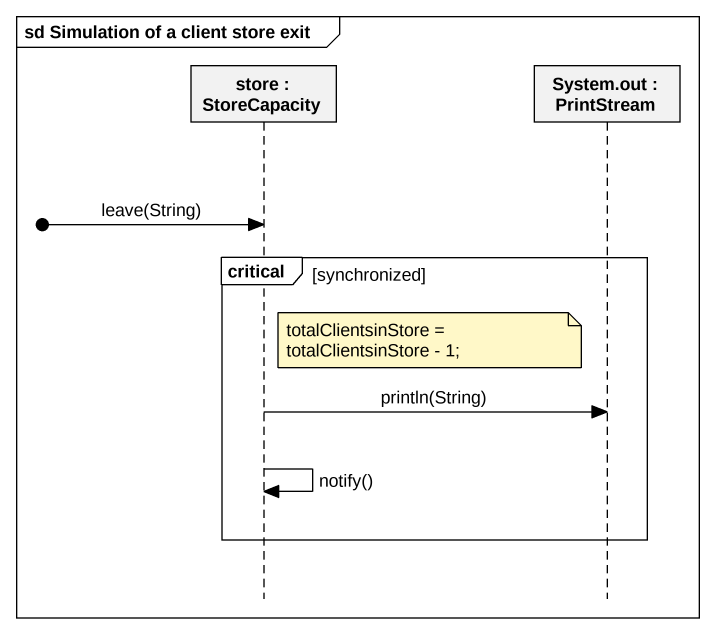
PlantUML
@startuml
mainframe sd Simulation of a client store exit
hide footbox
participant "store : StoreCapacity" as store
participant "System.out : PrintStream" as System_out

[o-> store : leave(String)
critical synchronized
  note right of store : totalClientsinStore = totalClientsinStore - 1;
  store -> System_out : println(String)
  store -> store : notify()
end
@enduml
